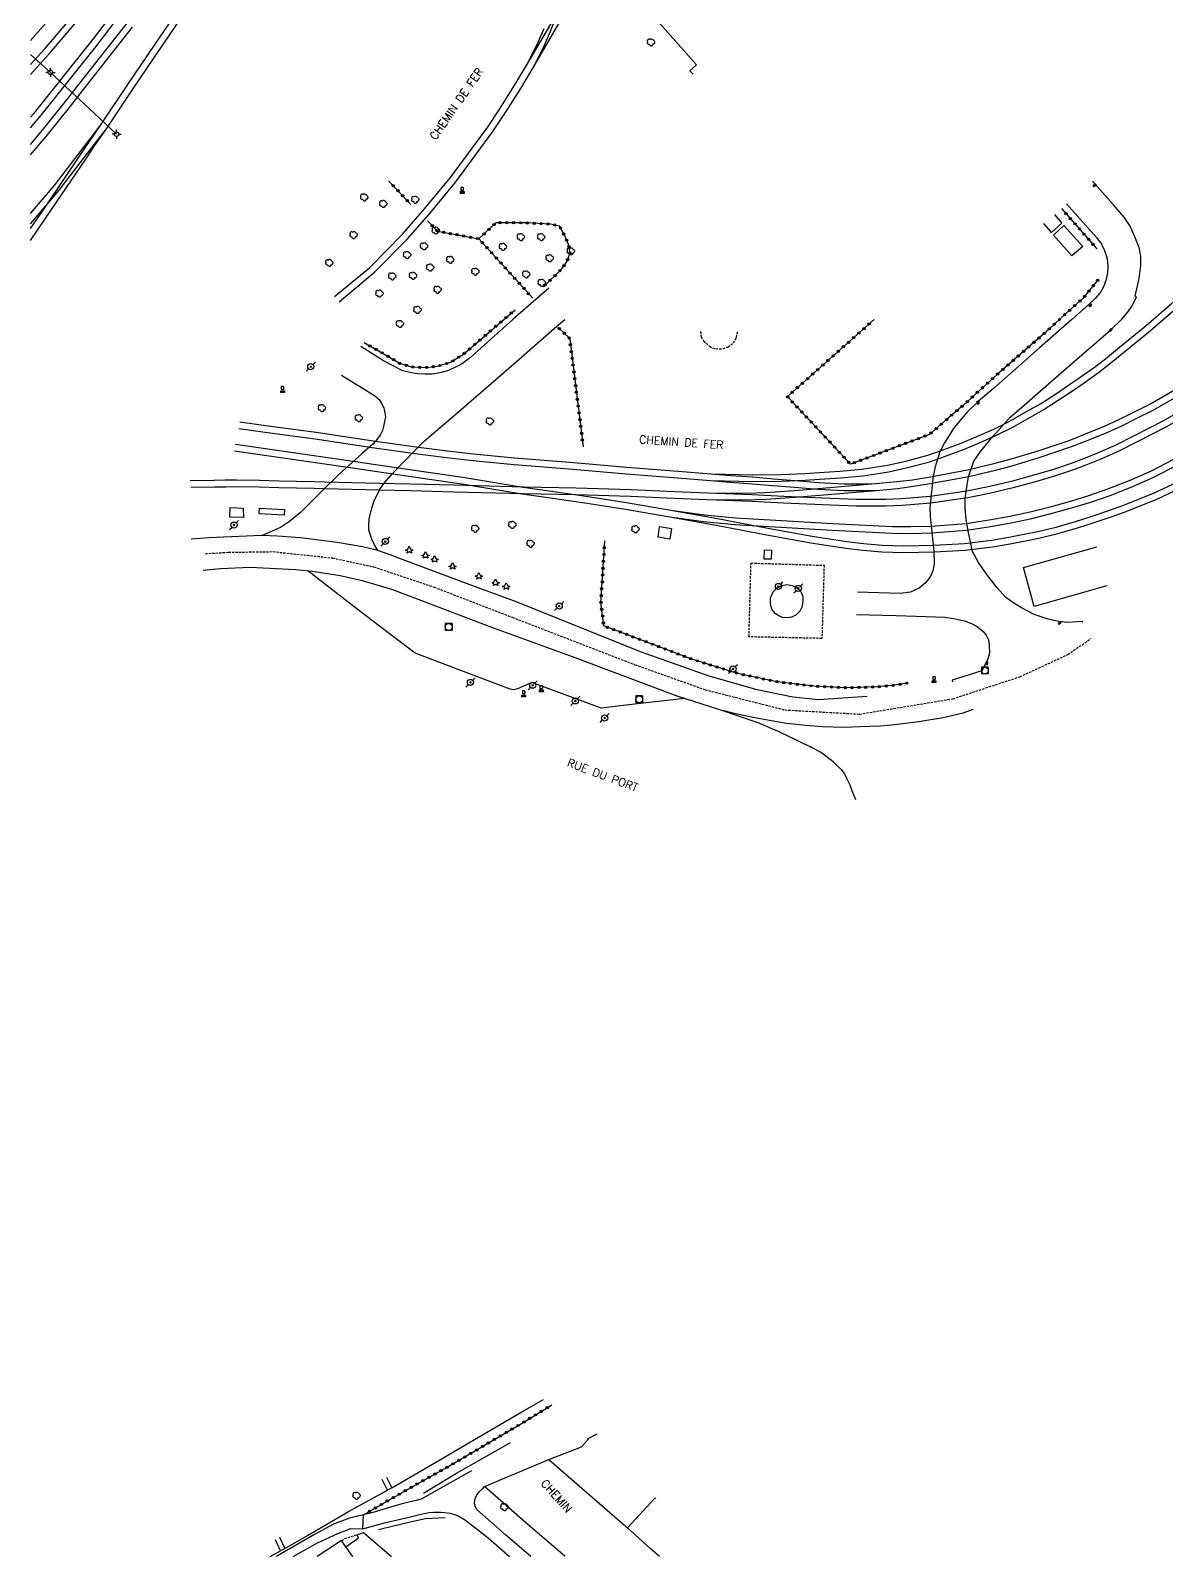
# Model space of a CAD drawing. Header units: millimetres. Extents: x 161000 to 162000, y 122000 to 123000.
# Drawn here: x 161000 to 161248.3, y 122000 to 122333.6 of the extents above; entities that cross this region are included whole.
import ezdxf
from ezdxf.enums import TextEntityAlignment as Align

# ---------------------------------------------------------------- set-up
doc = ezdxf.new("R2010")
doc.units = ezdxf.units.MM
doc.linetypes.add('DASHED', pattern=[0.75, 0.5, -0.25])
doc.layers.get('0').update_dxf_attribs({"linetype": 'CONTINUOUS'})
for name, color, linetype in [('W0001', 6, 'DASHED'), ('W0006', 2, 'CONTINUOUS'), ('W0008', 7, 'CONTINUOUS'), ('W0017', 7, 'CONTINUOUS'), ('W0071', 7, 'CONTINUOUS'), ('W0101', 7, 'CONTINUOUS'), ('W0104', 1, 'CONTINUOUS'), ('W0105', 7, 'CONTINUOUS'), ('W0112', 1, 'DASHED'), ('W0300', 7, 'CONTINUOUS'), ('W0303', 7, 'CONTINUOUS'), ('W0323', 7, 'CONTINUOUS'), ('W0401', 7, 'CONTINUOUS'), ('W0420', 7, 'CONTINUOUS'), ('W0438', 7, 'CONTINUOUS'), ('W0473', 7, 'CONTINUOUS'), ('W0510', 5, 'CONTINUOUS'), ('W0610', 7, 'CONTINUOUS'), ('W0611', 7, 'CONTINUOUS'), ('W0700', 7, 'CONTINUOUS'), ('W0989', 7, 'CONTINUOUS')]:
    doc.layers.add(name, color=color, linetype=linetype)
doc.styles.get("Standard").update_dxf_attribs({"font": 'romans.shx', "width": 0.85})

# ---------------------------------------------------------------- blocks, each defined once
blk = doc.blocks.new('T300')
for p, q in [((-0.8, 0.51), (-0.86, 0.34)), ((-0.86, 0.34), (-0.86, 0.17)), ((-0.86, 0.17), (-0.74, 0.06)), ((-0.69, 0.63), (-0.8, 0.51)), ((-0.8, -0.06), (-0.74, 0.06)), ((-0.74, 0.06), (-0.69, 0.11)), ((-0.57, 0.69), (-0.69, 0.63)), ((-0.46, 0.69), (-0.57, 0.69)), ((-0.29, 0.63), (-0.46, 0.69)), ((-0.29, 0.63), (-0.17, 0.74)), ((-0.23, 0.57), (-0.29, 0.63)), ((-0.17, 0.74), (-0.06, 0.8)), ((-0.06, 0.8), (0.06, 0.8)), ((0.06, 0.8), (0.23, 0.74)), ((0.23, 0.74), (0.34, 0.63)), ((0.34, 0.63), (0.4, 0.51)), ((0.46, 0.46), (0.34, 0.46)), ((0.4, 0.51), (0.4, 0.46)), ((0.57, 0.4), (0.46, 0.46)), ((0.57, 0.4), (0.69, 0.29)), ((0.69, 0.29), (0.74, 0.17)), ((0.74, 0.06), (0.69, -0.17)), ((0.74, 0.17), (0.74, 0.06)), ((-0.8, -0.17), (-0.8, -0.06)), ((-0.8, -0.23), (-0.8, -0.17)), ((-0.74, -0.34), (-0.8, -0.23)), ((-0.69, -0.4), (-0.74, -0.34)), ((-0.51, -0.46), (-0.69, -0.4)), ((-0.4, -0.46), (-0.51, -0.46)), ((-0.4, -0.46), (-0.34, -0.46)), ((-0.34, -0.46), (-0.34, -0.4)), ((-0.34, -0.51), (-0.34, -0.46)), ((-0.29, -0.63), (-0.34, -0.51)), ((-0.17, -0.74), (-0.29, -0.63)), ((-0.06, -0.8), (-0.17, -0.74)), ((0.06, -0.8), (-0.06, -0.8)), ((0.17, -0.74), (0.06, -0.8)), ((0.23, -0.69), (0.17, -0.74)), ((0.29, -0.46), (0.23, -0.46)), ((0.29, -0.63), (0.23, -0.69)), ((0.46, -0.4), (0.29, -0.46)), ((0.34, -0.51), (0.29, -0.63)), ((0.34, -0.51), (0.34, -0.46)), ((0.57, -0.34), (0.46, -0.4)), ((0.63, -0.29), (0.57, -0.34)), ((0.69, -0.17), (0.63, -0.29))]:
    blk.add_line(p, q)
blk = doc.blocks.new('T401')
for p, q in [((-0.3, 0.3), (0, 0.3)), ((-0.3, -0.25), (-0.3, 0.3)), ((-0.3, 0.15), (0, 0.15)), ((-0.3, 0), (0, 0)), ((0, 0.3), (0, -0.25)), ((-0.3, -0.15), (0, -0.15)), ((-0.3, -0.25), (-0.3, -0.3)), ((-0.3, -0.3), (0, -0.3)), ((0, -0.3), (0, -0.25))]:
    blk.add_line(p, q)
blk = doc.blocks.new('T610')
for p, q in [((-0.500001, 0), (-1.000002, 0)), ((0, 0.500001), (0, 1.000002)), ((0.500001, 0), (1.000002, 0)), ((0, -0.500001), (0, -1.000002))]:
    blk.add_line(p, q)
blk.add_ellipse((0, 0), major_axis=(-0.353554, 0.353554), ratio=1, start_param=3.926990817, end_param=10.2101761242)
blk = doc.blocks.new('T303')
for p, q in [((-0.77, 0), (-0.28, 0.21)), ((-0.28, -0.21), (-0.77, 0)), ((-0.28, 0.21), (0, 0.83)), ((0, 0.83), (0.28, 0.21)), ((0.28, 0.21), (0.83, 0)), ((0.83, 0), (0.28, -0.21)), ((-0.49, -0.63), (-0.28, -0.21)), ((0, -0.35), (-0.49, -0.63)), ((0.56, -0.63), (0, -0.35)), ((0.28, -0.21), (0.56, -0.63))]:
    blk.add_line(p, q)
blk = doc.blocks.new('T438')
for p, q in [((-0.4, 0.2), (0.4, 0.2)), ((-0.4, -0.2), (-0.4, 0.2)), ((0.15, 1.1), (-0.3, 1.1)), ((-0.3, 1.1), (-0.3, 0.5)), ((-0.3, 0.5), (0.15, 0.5)), ((0.3, 0.65), (0.3, 0.95)), ((0.4, 0.2), (0.4, -0.2))]:
    blk.add_line(p, q)
at = {"flags": 128}
for points in [[(-0.4, -0.2), (0.4, 0.2)], [(0.4, -0.2), (-0.4, -0.2)]]:
    blk.add_lwpolyline(points, dxfattribs=at)
for centre, major_axis, start_param, end_param in [((0.15, 0.95), (0.106, -0.106), 0.785398, 2.356194), ((0.15, 0.65), (0.106, 0.106), 3.926991, 5.497787)]:
    blk.add_ellipse(centre, major_axis=major_axis, ratio=1, start_param=start_param, end_param=end_param)
blk = doc.blocks.new('T473')
for p, q in [((-0.166667, 0.166667), (0.166667, -0.166667)), ((-0.166667, -0.166667), (0.166667, 0.166667)), ((0.500001, 0.500001), (1.000002, 1.000002)), ((-1.000002, -1.000002), (-0.500001, -0.500001))]:
    blk.add_line(p, q)
blk.add_ellipse((0, 0), major_axis=(0.471405, 0.471405), ratio=1, start_param=5.4977871438, end_param=11.780972451)
blk = doc.blocks.new('T420')
for p, q in [((0.75, 0.75), (-0.75, 0.75)), ((-0.75, 0.75), (-0.75, -0.75)), ((0.75, 0.75), (0.75, -0.75)), ((0.75, -0.75), (-0.75, -0.75))]:
    blk.add_line(p, q)
blk.add_ellipse((0, 0), major_axis=(-0.53, 0.53), ratio=1, start_param=3.926991, end_param=10.210176)
blk = doc.blocks.new('t323o')
at = {"color": 0, "linetype": 'Continuous'}
for radius in [0.25, 0.15]:
    blk.add_circle((0, 0), radius, dxfattribs=at)

msp = doc.modelspace()

# ---------------------------------------------------------------- linework, layer by layer
at = {"layer": 'W0001'}
for points in [[(161038.22, 122219.26), (161038.22, 122219.26), (161043.29, 122219.57), (161053.02, 122219.7), (161066.05, 122218.31), (161075.07, 122216.36), (161088.21, 122211.94), (161105.29, 122205.34), (161132.13, 122194.97), (161147.49, 122189.51), (161164.89, 122185.09), (161181.23, 122184.18), (161201.66, 122187.54)], [(161201.66, 122187.54), (161216.27, 122192.35), (161226.77, 122197.21), (161231.79, 122200.71)]]:
    msp.add_lwpolyline(points, dxfattribs=at)
at = {"layer": 'W0006'}
for points in [[(161143.06, 122187.61), (161132.65, 122186.42), (161124.74, 122185.46), (161109.6, 122191.1), (161106.44, 122189.7), (161105.55, 122189.52), (161104.85, 122189.62), (161100.37, 122191.29), (161084.05, 122197.5), (161079.02, 122201.31), (161070.75, 122207.64), (161060.59, 122215.52)], [(161150.59, 122185.15), (161158.99, 122182.34), (161163.72, 122180.32), (161167.64, 122178.44), (161170.81, 122176.87)], [(161177.23, 122172.03), (161175.47, 122173.74), (161172.93, 122175.69), (161170.81, 122176.87)], [(161177.23, 122172.03), (161177.92, 122171.12), (161177.98, 122171)], [(161177.98, 122171), (161178.45, 122170.06), (161179.1, 122168.71), (161179.56, 122167.45), (161180.18, 122165.9), (161180.31, 122165.54)]]:
    msp.add_lwpolyline(points, dxfattribs=at)
at = {"layer": 'W0008'}
for points in [[(161050.5, 122223.2), (161038.94, 122222.71), (161035.14, 122222.42), (161035.14, 122222.42)], [(161075.94, 122219.98), (161072.54, 122220.74), (161067.02, 122221.7), (161058.94, 122222.75), (161054.02, 122223.11), (161050.53, 122223.21)], [(161182.87, 122188.03), (161172.27, 122187.33), (161166.64, 122187.87), (161158.85, 122189.51), (161148.32, 122192.44), (161133.35, 122197.79), (161106.41, 122208.65), (161095.89, 122212.53), (161081.47, 122217.9), (161078.63, 122219.01), (161075.94, 122219.98)], [(161037.76, 122215.62), (161041.55, 122216.03), (161048.02, 122216.31), (161057.99, 122215.79), (161061.66, 122215.42), (161063, 122215.23)], [(161063, 122215.23), (161067.71, 122214.46), (161072.52, 122213.38), (161079.11, 122211.39), (161085.45, 122208.98), (161100.76, 122203.19), (161118.41, 122196.79), (161141.3, 122188.19), (161150.59, 122185.15)], [(161150.59, 122185.15), (161155.15, 122184.1), (161158.35, 122183.44), (161161.5, 122182.84), (161165.34, 122182.23), (161169.42, 122181.73), (161173.15, 122181.47), (161177.71, 122181.32), (161181.32, 122181.44), (161185.76, 122181.59), (161189.48, 122181.96), (161194.16, 122182.55), (161199.51, 122183.47), (161203.83, 122184.43)]]:
    msp.add_lwpolyline(points, dxfattribs=at)
at = {"layer": 'W0017'}
for points in [[(161230.04, 122204.18), (161229.95, 122204.43), (161226.68, 122204.21), (161224.8, 122204.45), (161222.45, 122204.94), (161219.4, 122205.94), (161216.59, 122207.39), (161214.73, 122208.61), (161213.19, 122209.7), (161211.28, 122211.77), (161209.01, 122214.69), (161207.24, 122217.3), (161205.93, 122219.74), (161204.95, 122224.28), (161204.53, 122226.71), (161204.3, 122229.24), (161204.28, 122231.22), (161204.77, 122234.34), (161205.05, 122236.08), (161206.18, 122239.51), (161207.74, 122241.67), (161210.38, 122244.85), (161214.11, 122249.08), (161216.59, 122251.21), (161222.55, 122256.37), (161229.23, 122262.23), (161236.17, 122268.16), (161238.65, 122270.59), (161240, 122272.24), (161240.83, 122273.43), (161241.75, 122275.43), (161241.44, 122275.57), (161242.34, 122279.43), (161242.69, 122282.19), (161242.71, 122284.31), (161242.35, 122286.2), (161241.4, 122288.52), (161240.34, 122290.89), (161239.04, 122292.8), (161236.71, 122295.55), (161232.16, 122300.72)], [(161226.46, 122295.74), (161233.05, 122288.32), (161234.08, 122286.92), (161234.76, 122285.51), (161235.26, 122284.02), (161235.44, 122283.07), (161235.49, 122281.95), (161235.38, 122280.66), (161235.1, 122279.21), (161234.51, 122277.59), (161233.9, 122276.46), (161232.71, 122275.01), (161231.43, 122273.83), (161227.61, 122270.48), (161220.56, 122264.24), (161210.48, 122255.38), (161207.17, 122252.51), (161204.65, 122250.09), (161201.93, 122246.85), (161199.82, 122243.49), (161198.8, 122241.54), (161197.73, 122238.26), (161197.29, 122236.21), (161196.87, 122232.15), (161196.59, 122229.38), (161196.63, 122227.38), (161196.86, 122225.34), (161197.47, 122219.73), (161197.5, 122217.06), (161197.25, 122215.48), (161196.72, 122214.3), (161195.62, 122212.88), (161194.27, 122211.73), (161192.35, 122210.87), (161190.08, 122210.56), (161180.78, 122210.84)], [(161113.31, 122277.3), (161105.46, 122270.45), (161095.71, 122261.81), (161095.14, 122261.39), (161094.55, 122260.91), (161093.63, 122260.4), (161091.34, 122259.34), (161089.44, 122258.76), (161087.79, 122258.53), (161086.23, 122258.51), (161084.53, 122258.6), (161082.94, 122258.83), (161081.38, 122259.22), (161077.15, 122261.42), (161072.23, 122264.53), (161072.23, 122264.53)], [(161075.94, 122219.98), (161075.21, 122221.2), (161074.58, 122222.45), (161073.98, 122224.41), (161073.92, 122225.68), (161074.05, 122226.79), (161074.45, 122228.69), (161075.15, 122230.79), (161076.28, 122233.23), (161077.31, 122234.68), (161079.11, 122236.78), (161084.1, 122241.9), (161086.11, 122243.89), (161093.07, 122249.86), (161106.14, 122261.2), (161115.04, 122268.99), (161116.78, 122270.43)], [(161067.98, 122258.29), (161067.98, 122258.29), (161073.3, 122254.97), (161075.17, 122253.84), (161076.18, 122252.94), (161076.66, 122252.22), (161077.21, 122251.15), (161077.48, 122250.05), (161077.56, 122249.19), (161077.39, 122248.14), (161077.18, 122247.08), (161076.92, 122246.19), (161076.48, 122245.34), (161075.86, 122244.35), (161074.85, 122243.22), (161072.43, 122241.09), (161067.46, 122236.65), (161063.77, 122233.03), (161059, 122228.28), (161056.62, 122226.28), (161054.62, 122224.98), (161050.49, 122223.19)], [(161180.54, 122205.96), (161189.25, 122205.74), (161195.79, 122205.49), (161199.89, 122205.35), (161202.09, 122204.98), (161204.15, 122204.59), (161205.67, 122204.01), (161206.93, 122203.3), (161208.22, 122202.27), (161208.89, 122201.43), (161209.39, 122200.41), (161209.56, 122199.28), (161209.6, 122197.49), (161209.27, 122196.28), (161208.84, 122195.3), (161207.95, 122193.64), (161201.44, 122191.63), (161201.54, 122191.26)], [(161203.83, 122184.43), (161206.11, 122185.26)], [(161096.42, 122018.73), (161085.41, 122012.5), (161084, 122012.15), (161081.49, 122011.57), (161077.74, 122010.51), (161074.62, 122009.55), (161072.8, 122009.11)], [(161109.33, 122000), (161103.81, 122004.76), (161097.54, 122010.24), (161097.23, 122010.79), (161097.05, 122011.53), (161097.12, 122012.36), (161097.48, 122013.33), (161098.07, 122014.11), (161098.83, 122014.82), (161099.26, 122015.3)], [(161072.64, 122006.05), (161077.39, 122007.33), (161083.04, 122008.7), (161085.69, 122009.34), (161087.15, 122009.63), (161088.06, 122009.72), (161088.84, 122009.71), (161089.67, 122009.67), (161090.57, 122009.58), (161091.67, 122009.45), (161092.66, 122009.2), (161093.59, 122008.82), (161094.85, 122008.11), (161095.73, 122007.46), (161100.02, 122004.05), (161104.68, 122000)]]:
    msp.add_lwpolyline(points, dxfattribs=at)
at = {"layer": 'W0071'}
msp.add_lwpolyline([(161057.44, 122000), (161062.76, 122003), (161067.2, 122005.05), (161069.98, 122006.1), (161072.64, 122006.05), (161072.8, 122009.11), (161069.7, 122008.41), (161066.25, 122007.06), (161062.05, 122004.81), (161054.11, 122000.18), (161053.8, 122000)], dxfattribs=at)
at = {"layer": 'W0101'}
for points in [[(161067.97, 122003.48), (161062.66, 122000)], [(161070.44, 122000), (161068.94, 122002.1), (161068.05, 122003.36), (161067.97, 122003.48)]]:
    msp.add_lwpolyline(points, dxfattribs=at)
at = {"layer": 'W0104'}
for points in [[(161144.83, 122324.07), (161144.14, 122324.82), (161145.55, 122326.13), (161133.52, 122339.68)], [(161223.81, 122293.42), (161225.46, 122291.53), (161223.16, 122289.51), (161221.52, 122291.42)], [(161235.29, 122212.22), (161219.35, 122207.73), (161217.07, 122216.26), (161233.07, 122220.74)], [(161113.3, 122021.17), (161120.46, 122023.97), (161121.73, 122025.42), (161122.06, 122025.88), (161123.86, 122026.78)], [(161116.9, 122000), (161108.19, 122007.43), (161099.26, 122015.3), (161113.3, 122021.17)], [(161113.3, 122021.17), (161130.49, 122006.25)], [(161136.67, 122012.67), (161136.52, 122012.84), (161130.49, 122006.25)], [(161068.94, 122002.1), (161071.7, 122004.1), (161071.39, 122004.75), (161072.75, 122005.26), (161078.88, 122000)], [(161137.47, 122000), (161135.45, 122001.75), (161130.49, 122006.25)]]:
    msp.add_lwpolyline(points, dxfattribs=at)
for points in [[(161223.59, 122288.89), (161225.85, 122291.01), (161230.02, 122286.41), (161227.65, 122284.37), (161223.59, 122288.89)], [(161043.61, 122229.33), (161046.51, 122229.22), (161046.52, 122227.14), (161043.53, 122227.22), (161043.61, 122229.33)], [(161050.04, 122229.19), (161055.49, 122228.91), (161055.46, 122227.68), (161049.95, 122227.98), (161050.04, 122229.19)], [(161139.76, 122222.45), (161137.19, 122222.89), (161137.52, 122225.22), (161140.1, 122224.74)], [(161160.43, 122220.07), (161161.94, 122220.01), (161161.89, 122218.02), (161160.33, 122218.07)], [(161163.57, 122205.64), (161162.83, 122206.07), (161162.14, 122206.95), (161161.76, 122208.14), (161161.72, 122209.6), (161162.33, 122210.88), (161163.14, 122211.77), (161164.21, 122212.27), (161165.34, 122212.49), (161166.51, 122212.26), (161167.52, 122211.77), (161168.38, 122210.98), (161168.82, 122209.86), (161168.85, 122208.79), (161168.6, 122207.54), (161168.13, 122206.66), (161167.27, 122205.79), (161166.35, 122205.34), (161165.34, 122205.23), (161164.4, 122205.32), (161163.57, 122205.64)]]:
    msp.add_lwpolyline(points, close=True, dxfattribs=at)
at = {"layer": 'W0105'}
for points in [[(161077.82, 122017.36), (161078.99, 122015), (161078.02, 122014.48), (161076.86, 122016.84)], [(161054.42, 122004.23), (161055.57, 122001.73), (161054.63, 122001.2), (161053.57, 122003.65)]]:
    msp.add_lwpolyline(points, dxfattribs=at)
at = {"layer": 'W0112'}
for points in [[(161147.28, 122265.59), (161146.67, 122266.61), (161146.53, 122267.99), (161146.53, 122268)], [(161154.48, 122267.76), (161154.24, 122266.39), (161153.45, 122265.12), (161152.52, 122264.4), (161151, 122263.98), (161149.6, 122264.02), (161148.63, 122264.39), (161147.28, 122265.59)], [(161068.02, 122003.41), (161068.68, 122003.91), (161071.39, 122004.75)]]:
    msp.add_lwpolyline(points, dxfattribs=at)
msp.add_lwpolyline([(161157.04, 122201.07), (161157.49, 122217.2), (161173.46, 122216.71), (161172.99, 122200.72)], close=True, dxfattribs=at)
at = {"layer": 'W0300'}
for points in [[(161085.9, 122013.86), (161093.12, 122018.19), (161104.9, 122024.9)], [(161076.03, 122005.91), (161079.63, 122006.74), (161082.99, 122007.56), (161086.33, 122008.3), (161090.64, 122008.51)]]:
    msp.add_lwpolyline(points, dxfattribs=at)
at = {"layer": 'W0323'}
for points in [[(161078.26, 122300.79), (161083.12, 122295.63)], [(161086.8, 122292.06), (161088.98, 122289.76), (161098.03, 122288.09), (161109.78, 122275.1)], [(161112.11, 122277.63), (161116.16, 122281.54), (161117.28, 122283.2), (161117.98, 122285.04), (161117.6, 122286.85), (161116.76, 122288.76), (161115.66, 122290.83), (161113.68, 122291.31), (161108.27, 122291.58), (161101.74, 122291.62), (161098.03, 122288.09)], [(161225.33, 122294.75), (161233.09, 122285.91)], [(161233.33, 122279.12), (161230.05, 122275.07), (161226.31, 122271.75), (161222.7, 122268.39), (161211.32, 122258.45), (161203.95, 122251.76), (161200.25, 122248.57), (161196.53, 122245.34), (161179.22, 122238.81), (161165.45, 122253.6), (161180.56, 122267.04), (161184.42, 122270.48)], [(161072.93, 122265.44), (161072.93, 122265.44), (161080.71, 122260.88), (161083.19, 122260.08), (161086.5, 122259.98), (161088.97, 122260.23), (161091.8, 122261.09), (161094.65, 122262.88), (161105.91, 122272.6)], [(161115.27, 122268.8), (161117.86, 122266.27), (161120.83, 122242.61)], [(161191.56, 122190.94), (161191.56, 122190.94), (161191.56, 122190.94), (161188.37, 122190.44), (161185.01, 122190.11), (161178.41, 122189.93), (161171.29, 122190.28), (161163.21, 122191.22), (161154.55, 122193.07), (161144.36, 122196.26), (161129.55, 122201.88), (161125.32, 122203.45), (161124.68, 122208.53), (161125.52, 122222.06)], [(161072.8, 122009.11), (161080.88, 122013.79), (161091.47, 122019.74), (161108.2, 122029.61), (161113.96, 122033.17)]]:
    msp.add_lwpolyline(points, dxfattribs=at)
at = {"layer": 'W0510'}
for points in [[(161078.99, 122015), (161087.86, 122020.17), (161097.89, 122026.08), (161107.42, 122031.59), (161112.16, 122034.33)], [(161055.57, 122001.73), (161060.53, 122004.61), (161069.53, 122009.81), (161078.02, 122014.48)], [(161052.4, 122000), (161054.63, 122001.2)]]:
    msp.add_lwpolyline(points, dxfattribs=at)
at = {"layer": 'W0611'}
for points in [[(161014, 122315.47), (161004.35, 122324.49), (161000, 122328.36)], [(161018.81, 122310.98), (161014, 122315.47)]]:
    msp.add_lwpolyline(points, dxfattribs=at)
at = {"layer": 'W0700'}
for points in [[(161014, 122329.7), (161014.07, 122329.79), (161025.05, 122344.29), (161036.61, 122360.32), (161047.18, 122376.14), (161058.36, 122393.36), (161067.6, 122408.66), (161076.3, 122423.47), (161084.57, 122438.51), (161092.74, 122453.58), (161100.6, 122468.37), (161109.13, 122484.71), (161116.79, 122499.27), (161125.32, 122515.65), (161132.73, 122529.76), (161139.75, 122543.32), (161146.73, 122556.64), (161154.84, 122572.22), (161162.42, 122586.89), (161170.8, 122602.92), (161179.78, 122620.26), (161188.98, 122637.59), (161198.16, 122654.59), (161207.38, 122671)], [(161014, 122332.13), (161023.87, 122345.16), (161035.39, 122361.16), (161045.95, 122376.95), (161057.12, 122394.14), (161066.33, 122409.41), (161075.02, 122424.2), (161083.27, 122439.21), (161091.45, 122454.28), (161099.29, 122469.05), (161107.83, 122485.4), (161115.49, 122499.95), (161124.01, 122516.33), (161131.43, 122530.44), (161138.45, 122544), (161145.43, 122557.32), (161153.53, 122572.9), (161161.12, 122587.57), (161169.49, 122603.6), (161178.47, 122620.94), (161187.68, 122638.29), (161196.87, 122655.3), (161205.69, 122671)], [(161108.64, 122326.33), (161111.3, 122330.91), (161116.41, 122339.64), (161123.01, 122350.87), (161129.62, 122362.07), (161133.51, 122368.57), (161137.9, 122375.49), (161142.64, 122382.17), (161147.96, 122388.98), (161158.49, 122402.15), (161162.95, 122407.62), (161166.4, 122411.45), (161168.79, 122413.86), (161176.08, 122420.78), (161186.37, 122429.96), (161196.11, 122438.63), (161211.58, 122452.49)], [(161109.94, 122325.62), (161112.58, 122330.17), (161117.68, 122338.9), (161124.27, 122350.12), (161130.89, 122361.31), (161134.77, 122367.8), (161139.12, 122374.67), (161143.82, 122381.29), (161149.11, 122388.07), (161159.64, 122401.23), (161164.07, 122406.67), (161167.47, 122410.44), (161169.82, 122412.8), (161177.07, 122419.7), (161187.35, 122428.86), (161197.09, 122437.53), (161212.57, 122451.38)], [(161014, 122311.22), (161015.38, 122313.02), (161021.12, 122321.62), (161027.27, 122330.68), (161035.68, 122343.12), (161044.4, 122356.17), (161051.66, 122367.14), (161060.22, 122380.51), (161068.6, 122394.19), (161074.29, 122403.91), (161082.05, 122418.44)], [(161014, 122308.8), (161016.58, 122312.17), (161022.34, 122320.8), (161028.49, 122329.85), (161036.9, 122342.3), (161045.62, 122355.36), (161052.89, 122366.33), (161061.47, 122379.73), (161069.86, 122393.43), (161075.56, 122403.18), (161083.35, 122417.76)], [(161000, 122331.42), (161006.13, 122338.37), (161014, 122347.89)], [(161000, 122326.23), (161003.03, 122329.56), (161012.98, 122341.23), (161014, 122342.53)], [(161000, 122324.05), (161004.13, 122328.58), (161014, 122340.16)], [(161067.43, 122274.3), (161075.17, 122280.77), (161082.37, 122288.12), (161087.26, 122293.66), (161092.96, 122300.58), (161101.09, 122311.58), (161103.82, 122315.68), (161107.14, 122320.97), (161109.94, 122325.62), (161112.33, 122330.47), (161113.66, 122333.53), (161116.32, 122340.26)], [(161227.63, 122230.82), (161231.32, 122231.94), (161235.48, 122233.42), (161240.38, 122235.34), (161245.05, 122237.38), (161254.47, 122242.3), (161261.58, 122246.57), (161266.95, 122250.32), (161272.37, 122254.46), (161279.87, 122260.55), (161289.55, 122268.46), (161301.15, 122277.93), (161307.47, 122283.13), (161314.2, 122288.66), (161324.74, 122297.23), (161336.16, 122306.6), (161348.14, 122316.41), (161361.27, 122327.58), (161373.67, 122338.64)], [(161014, 122326.21), (161021.09, 122335.27)], [(161228.03, 122229.4), (161231.77, 122230.54), (161236.01, 122232.01), (161240.96, 122233.95), (161245.69, 122236.06), (161255.19, 122241.02), (161262.38, 122245.33), (161267.82, 122249.13), (161273.28, 122253.31), (161280.8, 122259.41), (161290.48, 122267.32), (161302.08, 122276.79), (161308.4, 122281.99), (161315.13, 122287.52), (161325.67, 122296.09), (161337.09, 122305.46), (161349.09, 122315.27), (161362.24, 122326.47), (161374.65, 122337.54)], [(161228.86, 122224.9), (161232.08, 122225.9), (161236.19, 122227.32), (161239.31, 122228.41), (161246.08, 122231.13), (161251.44, 122233.68), (161255.24, 122235.71), (161258.96, 122237.87), (161261.83, 122239.65), (161265.61, 122242.15), (161273.89, 122248.27), (161282.32, 122254.97), (161290.27, 122261.47), (161298.89, 122268.46), (161307.8, 122275.8), (161312.11, 122279.26), (161316.65, 122282.96), (161323.74, 122288.82), (161333.05, 122296.42), (161342.45, 122304.16), (161354.09, 122313.71), (161367.95, 122325.38), (161379.44, 122335.38)], [(161000, 122314.66), (161001.17, 122316.04), (161012.91, 122330.69), (161014, 122332.13)], [(161014, 122323.83), (161022.26, 122334.38)], [(161066.47, 122275.46), (161074.16, 122281.84), (161081.3, 122289.12), (161086.13, 122294.62), (161091.8, 122301.49), (161099.88, 122312.43), (161102.58, 122316.48), (161105.89, 122321.74), (161108.64, 122326.33), (161111, 122331.09), (161112.3, 122334.09)], [(161000, 122312.39), (161002.31, 122315.11), (161014, 122329.7)], [(161000, 122308.73), (161002.25, 122311.42), (161007.38, 122317.75), (161014, 122326.21)], [(161226.9, 122256.08), (161229.46, 122257.81), (161232.57, 122260.01), (161234.96, 122261.88), (161238.01, 122264.38), (161243.89, 122269.15), (161249.3, 122273.9), (161255.36, 122279.33), (161260.05, 122283.58), (161266.49, 122289.6), (161274.55, 122297.6), (161282.62, 122305.98), (161292.14, 122315.85), (161303.17, 122327.46)], [(161227.73, 122254.86), (161230.3, 122256.6), (161233.45, 122258.83), (161235.88, 122260.74), (161238.94, 122263.23), (161244.84, 122268.02), (161250.28, 122272.8), (161256.35, 122278.24), (161261.05, 122282.5), (161267.51, 122288.54), (161275.6, 122296.56), (161283.68, 122304.95), (161293.2, 122314.84), (161304.24, 122326.45)], [(161000, 122306.43), (161003.39, 122310.48), (161008.53, 122316.84), (161014, 122323.83)], [(161227.04, 122244.03), (161230.63, 122245.44), (161234.74, 122247.11), (161237.92, 122248.57), (161241.01, 122250.11), (161244.68, 122251.96), (161250.24, 122255.13), (161254.69, 122257.91), (161261.39, 122262.33), (161266.25, 122266.06), (161270.53, 122269.76), (161275.96, 122274.62), (161285.74, 122283.22), (161294.22, 122290.79), (161305.25, 122300.59), (161317.77, 122311.7), (161328.4, 122321.09)], [(161227.57, 122242.66), (161231.18, 122244.07), (161235.32, 122245.76), (161238.56, 122247.24), (161241.67, 122248.79), (161245.38, 122250.66), (161251, 122253.87), (161255.49, 122256.67), (161262.25, 122261.13), (161267.18, 122264.92), (161271.5, 122268.66), (161276.93, 122273.52), (161286.72, 122282.12), (161295.2, 122289.69), (161306.22, 122299.49), (161318.79, 122310.59), (161329.47, 122319.89)], [(161227.53, 122239.04), (161230.21, 122240.07), (161233.43, 122241.35), (161237.18, 122243), (161241.49, 122245.17), (161247.57, 122248.29), (161253.75, 122251.84), (161258.83, 122255.01), (161263.39, 122258.27), (161268.93, 122262.64), (161276.43, 122268.94), (161284.5, 122276.03), (161292.18, 122282.82), (161304.29, 122293.65), (161316.09, 122304.1), (161328.3, 122314.95), (161331.46, 122317.65)], [(161228.05, 122237.67), (161230.75, 122238.7), (161234, 122239.99), (161237.81, 122241.67), (161242.15, 122243.85), (161248.27, 122246.99), (161254.5, 122250.58), (161259.65, 122253.79), (161264.27, 122257.1), (161269.86, 122261.49), (161277.39, 122267.82), (161285.47, 122274.93), (161293.16, 122281.72), (161305.26, 122292.55), (161317.06, 122303), (161329.27, 122313.84), (161332.44, 122316.55)], [(161014, 122311), (161015.38, 122313.02)], [(161014, 122308.39), (161016.58, 122312.17)], [(161000, 122293.63), (161005.14, 122299.65), (161014, 122311.22)], [(161000, 122290.38), (161003.24, 122295.12), (161010.98, 122306.58), (161014, 122311)], [(161000, 122291.36), (161006.29, 122298.72), (161014, 122308.8)], [(161000, 122287.76), (161004.45, 122294.3), (161012.2, 122305.76), (161014, 122308.39)], [(161228.45, 122226.31), (161231.6, 122227.31), (161235.7, 122228.71), (161238.79, 122229.79), (161245.49, 122232.48), (161250.78, 122234.99), (161254.52, 122237), (161258.21, 122239.14), (161261.04, 122240.89), (161264.76, 122243.36), (161272.99, 122249.44), (161281.39, 122256.12), (161289.34, 122262.61), (161297.96, 122269.6), (161306.87, 122276.94), (161311.19, 122280.41)], [(161148.67, 122235.24), (161157.86, 122235.01), (161164.1, 122235.1), (161169.32, 122235.34), (161172.49, 122235.51), (161177.03, 122235.81), (161181.9, 122236.26), (161187.59, 122237.15), (161191.7, 122238.07), (161196.59, 122239.37), (161199.77, 122240.47), (161203.97, 122242.01), (161207.47, 122243.49), (161211.18, 122245.18), (161214.6, 122246.85), (161218.47, 122249.05), (161221.52, 122250.79), (161224.88, 122252.93), (161227.73, 122254.86)], [(161148.78, 122236.71), (161157.86, 122236.48), (161164.06, 122236.57), (161169.25, 122236.81), (161172.4, 122236.98), (161176.91, 122237.27), (161181.72, 122237.72), (161187.31, 122238.6), (161191.35, 122239.5), (161196.16, 122240.78), (161199.28, 122241.85), (161203.43, 122243.38), (161206.88, 122244.84), (161210.56, 122246.51), (161213.92, 122248.15), (161217.74, 122250.33), (161220.77, 122252.05), (161224.07, 122254.16), (161226.9, 122256.08)], [(161045.73, 122248.08), (161053.58, 122247.02), (161062.42, 122245.79), (161075.4, 122243.88), (161084.81, 122242.55), (161091.7, 122241.67), (161097.59, 122241), (161105.82, 122240.19), (161118.74, 122239.16), (161130.34, 122238.2), (161141.57, 122237.3), (161148.78, 122236.71)], [(161045.53, 122246.63), (161053.38, 122245.56), (161062.21, 122244.33), (161075.19, 122242.42), (161084.62, 122241.1), (161091.52, 122240.21), (161097.43, 122239.53), (161105.69, 122238.73), (161118.62, 122237.7), (161130.22, 122236.73), (161141.45, 122235.83), (161148.67, 122235.24)], [(161034.92, 122235.27), (161034.92, 122235.27), (161040.16, 122235.33), (161042.58, 122235.37), (161045.05, 122235.4), (161050.02, 122235.34), (161054.3, 122235.21), (161062.02, 122235.04), (161064.26, 122234.95), (161076.25, 122234.67), (161083.04, 122234.55), (161092.56, 122234.27), (161107.82, 122233.85), (161119.27, 122233.65), (161131.24, 122233.32), (161140.78, 122232.88), (161147.96, 122232.58), (161156.52, 122232.49), (161160.65, 122232.62), (161167.98, 122233.13), (161184.7, 122234.57), (161189.37, 122235), (161192.77, 122235.43), (161196.72, 122236.09), (161204.82, 122237.56), (161210.55, 122238.97), (161214.17, 122239.91), (161220.01, 122241.66), (161227.04, 122244.03)], [(161035.02, 122233.79), (161040.21, 122233.86), (161042.6, 122233.89), (161045.05, 122233.92), (161049.99, 122233.87), (161054.26, 122233.74), (161061.97, 122233.56), (161064.21, 122233.47), (161076.22, 122233.2), (161083.01, 122233.08), (161092.52, 122232.8), (161107.78, 122232.38), (161119.24, 122232.18), (161131.18, 122231.84), (161140.71, 122231.41), (161147.92, 122231.11), (161156.54, 122231.02), (161160.72, 122231.15), (161168.09, 122231.66), (161184.83, 122233.1), (161189.53, 122233.54), (161192.98, 122233.98), (161196.98, 122234.64), (161205.13, 122236.12), (161210.9, 122237.54), (161214.56, 122238.47), (161220.48, 122240.25), (161227.57, 122242.66)], [(161044.62, 122241.76), (161070.86, 122237.94), (161079.2, 122236.74), (161086.67, 122235.64), (161094.29, 122234.51), (161106.93, 122232.43), (161113.67, 122231.45), (161121.15, 122230.4), (161130.03, 122228.97), (161139.73, 122227.31), (161149.86, 122225.48), (161160.54, 122223.46), (161170.59, 122221.64), (161178.2, 122220.44), (161181.94, 122219.99), (161186.09, 122219.63), (161190.92, 122219.49), (161197.52, 122219.65), (161204.27, 122220.02), (161210.24, 122220.75), (161214.14, 122221.39), (161220.41, 122222.63), (161224.55, 122223.66), (161228.86, 122224.9)], [(161044.83, 122243.22), (161071.07, 122239.4), (161079.41, 122238.2), (161086.89, 122237.1), (161094.51, 122235.96), (161107.15, 122233.88), (161113.88, 122232.91), (161121.38, 122231.85), (161130.27, 122230.42), (161139.99, 122228.76), (161150.13, 122226.93), (161160.81, 122224.9), (161170.84, 122223.09), (161178.4, 122221.9), (161182.09, 122221.45), (161186.18, 122221.1), (161190.92, 122220.96), (161197.46, 122221.12), (161204.14, 122221.49), (161210.03, 122222.2), (161213.88, 122222.84), (161220.09, 122224.07), (161224.17, 122225.08), (161228.45, 122226.31)], [(161147.96, 122232.58), (161157.65, 122232.18), (161164.64, 122231.84), (161173.15, 122231.45), (161180.5, 122231.19), (161186.98, 122231.19), (161190.48, 122231.31), (161196.63, 122231.8), (161204.64, 122233.01), (161209.3, 122233.95), (161214.7, 122235.19), (161219.37, 122236.46), (161223.7, 122237.75), (161227.53, 122239.04)], [(161147.92, 122231.11), (161157.58, 122230.71), (161164.57, 122230.37), (161173.09, 122229.98), (161180.47, 122229.72), (161187.01, 122229.71), (161190.56, 122229.84), (161196.8, 122230.34), (161204.89, 122231.56), (161209.61, 122232.51), (161215.05, 122233.76), (161219.77, 122235.04), (161224.15, 122236.35), (161228.05, 122237.67)], [(161148.67, 122235.24), (161152.94, 122234.89), (161157.71, 122234.56), (161162.28, 122234.18), (161166.99, 122233.79), (161172.1, 122233.36), (161177.87, 122233.06), (161181.58, 122233.04), (161184.83, 122233.1)], [(161148.78, 122236.71), (161153.05, 122236.36), (161157.83, 122236.02), (161162.4, 122235.65), (161167.12, 122235.25), (161172.2, 122234.83), (161177.91, 122234.54), (161181.57, 122234.51), (161184.7, 122234.57)], [(161139.73, 122227.31), (161147.13, 122226.27), (161153.97, 122225.65), (161164.04, 122225.06), (161175.21, 122224.37), (161182.53, 122224), (161188.4, 122223.75), (161192.45, 122223.7), (161196.94, 122223.83), (161204.69, 122224.42), (161209.82, 122225.21), (161214.34, 122226.01), (161218.86, 122226.98), (161223.58, 122228.15), (161228.03, 122229.4)], [(161139.99, 122228.76), (161147.3, 122227.73), (161154.08, 122227.12), (161164.13, 122226.53), (161175.3, 122225.84), (161182.6, 122225.47), (161188.44, 122225.22), (161192.44, 122225.17), (161196.86, 122225.3), (161204.52, 122225.88), (161209.58, 122226.66), (161214.06, 122227.45), (161218.53, 122228.42), (161223.2, 122229.57), (161227.63, 122230.82)]]:
    msp.add_lwpolyline(points, dxfattribs=at)

# ---------------------------------------------------------------- block references
at = {"layer": 'W0300'}
for p in [(161135.67, 122331.04), (161073, 122297.14), (161077.15, 122295.71), (161084.13, 122296.64), (161070.66, 122288.9), (161088.63, 122289.89), (161107.22, 122288.45), (161111.66, 122288.45), (161082.36, 122284.55), (161086.05, 122286.45), (161103.31, 122286.33), (161118.13, 122285.36), (161065.35, 122282.82), (161087.4, 122281.79), (161091.79, 122283.49), (161097.27, 122280.89), (161113.53, 122283.83), (161079.12, 122279.88), (161083.66, 122280), (161108.39, 122280.3), (161111.8, 122278.47), (161076.31, 122276.12), (161089.01, 122276.96), (161084.62, 122272.54), (161080.78, 122269.47), (161063.73, 122251.06), (161071.8, 122248.87), (161100.44, 122248.17), (161097.23, 122224.72), (161105.36, 122225.53), (161132.27, 122224.58), (161109.33, 122221.43), (161071.3, 122013.28), (161103.64, 122010.79)]:
    msp.add_blockref('T300', p, dxfattribs=at)
at = {"layer": 'W0303'}
for p in [(161082.77, 122220.03), (161086.34, 122218.87), (161088.31, 122218), (161092.24, 122216.48), (161097.99, 122214.32), (161101.66, 122212.9), (161103.96, 122212.06)]:
    msp.add_blockref('T303', p, dxfattribs=at)
at = {"layer": 'W0323'}
for p, rotation in [((161079.29, 122299.7), 313.2408914150137), ((161080.32, 122298.61), 313.2408914150137), ((161081.34, 122297.52), 313.2408914150137), ((161082.37, 122296.42), 313.2408914150137), ((161101.29, 122291.19), 223.5595972706403), ((161102.62, 122291.62), 179.6226553991895), ((161104.12, 122291.61), 179.6226553991895), ((161105.62, 122291.6), 179.6226553991895), ((161107.12, 122291.59), 179.6226553991895), ((161108.62, 122291.56), 177.1660980336782), ((161110.12, 122291.49), 177.1660980336782), ((161111.62, 122291.41), 177.1660980336782), ((161113.12, 122291.34), 177.1660980336782), ((161226.32, 122293.62), 311.261369331002), ((161227.31, 122292.49), 311.261369331002), ((161228.3, 122291.37), 311.261369331002), ((161087.83, 122290.97), 313.4649735483437), ((161088.86, 122289.88), 313.4649735483437), ((161090.29, 122289.52), 349.5882917722617), ((161091.76, 122289.25), 349.5882917722617), ((161093.24, 122288.98), 349.5882917722617), ((161094.71, 122288.7), 349.5882917722617), ((161096.19, 122288.43), 349.5882917722617), ((161097.66, 122288.16), 349.5882917722617), ((161099.12, 122289.13), 223.5595972706403), ((161100.2, 122290.16), 223.5595972706403), ((161114.59, 122291.09), 166.3456772712776), ((161115.85, 122290.48), 117.8540979419952), ((161116.55, 122289.16), 117.8540979419952), ((161117.18, 122287.8), 113.867438732461), ((161229.29, 122290.24), 311.261369331002), ((161230.28, 122289.11), 311.261369331002), ((161231.27, 122287.98), 311.261369331002), ((161098.79, 122287.26), 312.1121837841441), ((161099.79, 122286.15), 312.1121837841441), ((161100.8, 122285.03), 312.1121837841441), ((161117.7, 122286.4), 101.9045930090595), ((161117.94, 122284.93), 69.01472990610011), ((161232.26, 122286.86), 311.261369331002), ((161101.8, 122283.92), 312.1121837841441), ((161102.81, 122282.81), 312.1121837841441), ((161103.81, 122281.7), 312.1121837841441), ((161115.7, 122281.1), 44.00653114367383), ((161116.64, 122282.25), 56.03172263458224), ((161117.41, 122283.53), 69.01472990610011), ((161104.82, 122280.58), 312.1121837841441), ((161105.83, 122279.47), 312.1121837841441), ((161106.83, 122278.36), 312.1121837841441), ((161112.46, 122277.97), 44.00653114367383), ((161113.54, 122279.01), 44.00653114367383), ((161114.62, 122280.05), 44.00653114367383), ((161232.32, 122277.86), 230.9894477470761), ((161233.26, 122279.03), 230.9894477470761), ((161107.84, 122277.24), 312.1121837841441), ((161108.84, 122276.13), 312.1121837841441), ((161229.38, 122274.47), 221.5878770006671), ((161230.43, 122275.53), 230.9894477470761), ((161231.37, 122276.7), 230.9894477470761), ((161105.07, 122271.87), 40.80594393296331), ((161226.02, 122271.48), 222.924439075834), ((161227.13, 122272.48), 221.5878770006671), ((161228.26, 122273.47), 221.5878770006671), ((161100.53, 122267.95), 40.80594393296331), ((161101.66, 122268.93), 40.80594393296331), ((161102.8, 122269.91), 40.80594393296331), ((161103.93, 122270.89), 40.80594393296331), ((161115.6, 122268.48), 315.5929638544523), ((161182.18, 122268.48), 41.68548571345212), ((161183.3, 122269.48), 41.68548571345212), ((161222.72, 122268.41), 222.924439075834), ((161223.82, 122269.43), 222.924439075834), ((161224.92, 122270.45), 222.924439075834), ((161074.23, 122264.68), 329.6043564593765), ((161097.12, 122265.01), 40.80594393296331), ((161098.25, 122265.99), 40.80594393296331), ((161099.39, 122266.97), 40.80594393296331), ((161116.67, 122267.43), 315.5929638544523), ((161117.74, 122266.38), 315.5929638544523), ((161118.02, 122264.94), 277.1676384803417), ((161177.7, 122264.49), 41.65541459718151), ((161178.82, 122265.49), 41.65541459718151), ((161179.94, 122266.49), 41.65541459718151), ((161181.06, 122267.48), 41.68548571345212), ((161218.21, 122264.46), 221.1416962027211), ((161219.33, 122265.45), 221.1416962027211), ((161220.46, 122266.44), 221.1416962027211), ((161221.59, 122267.42), 221.1416962027211), ((161075.52, 122263.93), 329.6043564593765), ((161076.82, 122263.17), 329.6043564593765), ((161078.11, 122262.41), 329.6043564593765), ((161079.4, 122261.65), 329.6043564593765), ((161092.33, 122261.42), 32.12466264492102), ((161093.6, 122262.22), 32.12466264492102), ((161094.85, 122263.05), 40.80594393296331), ((161095.98, 122264.03), 40.80594393296331), ((161118.21, 122263.45), 277.1676384803417), ((161118.4, 122261.96), 277.1676384803417), ((161174.33, 122261.5), 41.65541459718151), ((161175.45, 122262.5), 41.65541459718151), ((161176.57, 122263.5), 41.65541459718151), ((161214.82, 122261.5), 221.1416962027211), ((161215.95, 122262.49), 221.1416962027211), ((161217.08, 122263.48), 221.1416962027211), ((161080.7, 122260.89), 329.6043564593765), ((161082.12, 122260.42), 342.0671434999542), ((161083.57, 122260.07), 358.2214140536225), ((161085.07, 122260.02), 358.2214140536225), ((161086.57, 122259.98), 5.848361748233585), ((161088.06, 122260.14), 5.848361748233585), ((161089.53, 122260.4), 16.86064559507493), ((161090.96, 122260.83), 16.86064559507493), ((161118.58, 122260.47), 277.1676384803417), ((161118.77, 122258.98), 277.1676384803417), ((161170.97, 122258.51), 41.65541459718151), ((161172.09, 122259.51), 41.65541459718151), ((161173.21, 122260.51), 41.65541459718151), ((161211.43, 122258.54), 221.1416962027211), ((161212.56, 122259.53), 221.1416962027211), ((161213.69, 122260.52), 221.1416962027211), ((161118.96, 122257.49), 277.1676384803417), ((161119.15, 122256.01), 277.1676384803417), ((161119.33, 122254.52), 277.1676384803417), ((161166.49, 122254.52), 41.65541459718151), ((161167.61, 122255.52), 41.65541459718151), ((161168.73, 122256.52), 41.65541459718151), ((161169.85, 122257.51), 41.65541459718151), ((161206.98, 122254.51), 222.2190965390365), ((161208.09, 122255.52), 222.2190965390365), ((161209.2, 122256.53), 222.2190965390365), ((161210.31, 122257.54), 222.2190965390365), ((161119.52, 122253.03), 277.1676384803417), ((161119.71, 122251.54), 277.1676384803417), ((161165.53, 122253.52), 132.9602455326951), ((161166.55, 122252.42), 132.9602455326951), ((161167.57, 122251.32), 132.9602455326951), ((161203.64, 122251.5), 220.7629920444233), ((161204.76, 122252.5), 222.2190965390365), ((161205.87, 122253.5), 222.2190965390365), ((161119.89, 122250.05), 277.1676384803417), ((161120.08, 122248.56), 277.1676384803417), ((161168.59, 122250.23), 132.9602455326951), ((161169.61, 122249.13), 132.9602455326951), ((161170.64, 122248.03), 132.9602455326951), ((161200.23, 122248.56), 220.9624826163607), ((161201.37, 122249.54), 220.7629920444233), ((161202.51, 122250.52), 220.7629920444233), ((161120.27, 122247.08), 277.1676384803417), ((161120.46, 122245.59), 277.1676384803417), ((161171.66, 122246.93), 132.9602455326951), ((161172.68, 122245.84), 132.9602455326951), ((161173.7, 122244.74), 132.9602455326951), ((161194.1, 122244.43), 200.6622349721588), ((161195.51, 122244.96), 200.6622349721588), ((161196.84, 122245.61), 220.9624826163607), ((161197.97, 122246.59), 220.9624826163607), ((161199.1, 122247.57), 220.9624826163607), ((161120.64, 122244.1), 277.1676384803417), ((161174.73, 122243.64), 132.9602455326951), ((161175.75, 122242.54), 132.9602455326951), ((161176.77, 122241.44), 132.9602455326951), ((161185.68, 122241.25), 200.6622349721588), ((161187.08, 122241.78), 200.6622349721588), ((161188.49, 122242.31), 200.6622349721588), ((161189.89, 122242.84), 200.6622349721588), ((161191.29, 122243.37), 200.6622349721588), ((161192.7, 122243.9), 200.6622349721588), ((161177.79, 122240.35), 132.9602455326951), ((161178.81, 122239.25), 132.9602455326951), ((161180.07, 122239.13), 200.6622349721588), ((161181.47, 122239.66), 200.6622349721588), ((161182.87, 122240.19), 200.6622349721588), ((161184.28, 122240.72), 200.6622349721588), ((161125.33, 122219.07), 86.44817938587535), ((161125.42, 122220.56), 86.44817938587535), ((161125.05, 122214.58), 86.44817938587535), ((161125.15, 122216.07), 86.44817938587535), ((161125.24, 122217.57), 86.44817938587535), ((161124.87, 122211.58), 86.44817938587535), ((161124.96, 122213.08), 86.44817938587535), ((161124.68, 122208.59), 86.44817938587535), ((161124.77, 122210.09), 86.44817938587535), ((161124.86, 122207.1), 97.17634172371802), ((161125.04, 122205.61), 97.17634172371802), ((161125.23, 122204.12), 97.17634172371802), ((161126.08, 122203.16), 159.7011247798987), ((161127.49, 122202.64), 159.7011247798987), ((161128.9, 122202.12), 159.7011247798987), ((161130.3, 122201.59), 159.2247139556161), ((161131.7, 122201.06), 159.2247139556161), ((161133.11, 122200.53), 159.2247139556161), ((161134.51, 122200), 159.2247139556161), ((161135.91, 122199.47), 159.2247139556161), ((161137.31, 122198.93), 159.2247139556161), ((161138.72, 122198.4), 159.2247139556161), ((161140.12, 122197.87), 159.2247139556161), ((161141.52, 122197.34), 159.2247139556161), ((161142.92, 122196.81), 159.2247139556161), ((161144.33, 122196.27), 159.2247139556161), ((161145.76, 122195.82), 162.6254916681771), ((161147.19, 122195.38), 162.6254916681771), ((161148.62, 122194.93), 162.6254916681771), ((161150.05, 122194.48), 162.6254916681771), ((161151.48, 122194.03), 162.6254916681771), ((161152.92, 122193.58), 162.6254916681771), ((161154.35, 122193.14), 162.6254916681771), ((161155.81, 122192.8), 167.9499974717624), ((161157.28, 122192.49), 167.9499974717624), ((161158.74, 122192.18), 167.9499974717624), ((161160.21, 122191.86), 167.9499974717624), ((161161.68, 122191.55), 167.9499974717624), ((161163.14, 122191.24), 167.9499974717624), ((161164.63, 122191.06), 173.3407927338601), ((161166.12, 122190.88), 173.3407927338601), ((161167.61, 122190.71), 173.3407927338601), ((161169.1, 122190.54), 173.3407927338601), ((161170.59, 122190.36), 173.3407927338601), ((161172.09, 122190.24), 177.1396001422152), ((161173.58, 122190.17), 177.1396001422152), ((161175.08, 122190.09), 177.1396001422152), ((161176.58, 122190.02), 177.1396001422152), ((161178.08, 122189.94), 177.1396001422152), ((161179.58, 122189.96), 181.6063274118076), ((161181.08, 122190), 181.6063274118076), ((161182.58, 122190.04), 181.6063274118076), ((161184.08, 122190.08), 181.6063274118076), ((161185.57, 122190.17), 185.6363845865777), ((161187.07, 122190.31), 185.6363845865777), ((161188.56, 122190.47), 188.9150989898653), ((161190.04, 122190.7), 188.9150989898653), ((161191.52, 122190.94), 188.9150989898653), ((161110.41, 122030.97), 31.7875277340276), ((161111.68, 122031.76), 31.7875277340276), ((161112.96, 122032.56), 31.7875277340276), ((161105.27, 122027.88), 30.5409096620496), ((161106.56, 122028.64), 30.5409096620496), ((161107.85, 122029.4), 30.5409096620496), ((161109.13, 122030.18), 31.7875277340276), ((161100.1, 122024.83), 30.5409096620496), ((161101.39, 122025.59), 30.5409096620496), ((161102.68, 122026.35), 30.5409096620496), ((161103.98, 122027.12), 30.5409096620496), ((161093.64, 122021.02), 30.5409096620496), ((161094.93, 122021.78), 30.5409096620496), ((161096.23, 122022.54), 30.5409096620496), ((161097.52, 122023.3), 30.5409096620496), ((161098.81, 122024.07), 30.5409096620496), ((161088.44, 122018.03), 29.32357488076185), ((161089.74, 122018.77), 29.32357488076185), ((161091.05, 122019.5), 29.32357488076185), ((161092.35, 122020.26), 30.5409096620496), ((161081.9, 122014.36), 29.32357488076185), ((161083.21, 122015.09), 29.32357488076185), ((161084.51, 122015.83), 29.32357488076185), ((161085.82, 122016.56), 29.32357488076185), ((161087.13, 122017.3), 29.32357488076185), ((161076.7, 122011.37), 30.06075652247673), ((161078, 122012.12), 30.06075652247673), ((161079.29, 122012.87), 30.06075652247673), ((161080.59, 122013.62), 30.06075652247673), ((161074.1, 122009.86), 30.06075652247673), ((161075.4, 122010.62), 30.06075652247673)]:
    msp.add_blockref('t323o', p, dxfattribs=dict(at, rotation=rotation))
at = {"layer": 'W0401'}
for p, rotation in [((161232.52, 122299.92), 131.5741586813284), ((161231.53, 122273.66), 135.1093143315652), ((161235.98, 122268.27), 135.1093143315652), ((161224.86, 122204.21), 134.0881327487566)]:
    msp.add_blockref('T401', p, dxfattribs=dict(at, rotation=rotation))
for p in [(161207.26, 122252.31), (161209.2, 122195.31)]:
    msp.add_blockref('T401', p, dxfattribs=at)
at = {"layer": 'W0420'}
for p in [(161091.39, 122203.24), (161208.61, 122193.7), (161133.05, 122187.41)]:
    msp.add_blockref('T420', p, dxfattribs=at)
at = {"layer": 'W0438'}
for p in [(161094.36, 122298.22), (161055.08, 122254.69), (161197.51, 122191.26), (161107.83, 122188.15), (161111.65, 122189.27)]:
    msp.add_blockref('T438', p, dxfattribs=at)
at = {"layer": 'W0473'}
for p in [(161061.26, 122260.15), (161044.48, 122225.51), (161077.55, 122221.93), (161163.48, 122212.09), (161167.83, 122211.66), (161115.57, 122207.81), (161153.56, 122194.05), (161096.17, 122191.11), (161109.78, 122190.48), (161119.09, 122187.07), (161125.49, 122183.33)]:
    msp.add_blockref('T473', p, dxfattribs=at)
at = {"layer": 'W0610'}
for p in [(161004.35, 122324.49), (161018.81, 122310.98)]:
    msp.add_blockref('T610', p, dxfattribs=at)

# ---------------------------------------------------------------- texts
at = {"layer": 'W0989'}
for s, rotation, p in [('CHEMIN DE FER', 55.212, (161093.11, 122317.62)), ('CHEMIN DE FER', 356.1631, (161142.25, 122243.64)), ('RUE DU PORT', 339.4389, (161125.07, 122170.84)), ('CHEMIN', 311.851, (161114.99, 122013.22))]:
    msp.add_text(s, height=1.75, rotation=rotation, dxfattribs=at).set_placement(p, align=Align.MIDDLE_CENTER)

doc.saveas('drawing.dxf')
